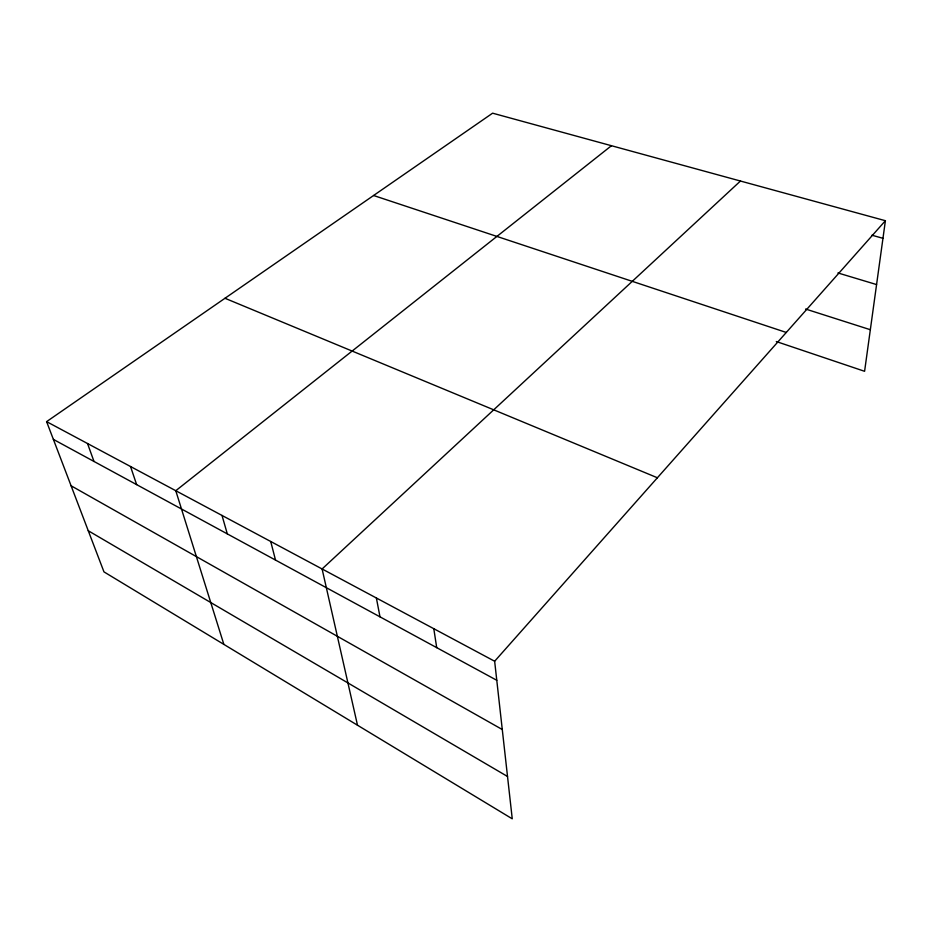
<?xml version="1.0" encoding="UTF-8"?>
<svg xmlns="http://www.w3.org/2000/svg" width="932" height="932" viewBox="0 0 932 932"><rect width="100%" height="100%" fill="white"/><g stroke="black" fill="none" stroke-linecap="round" stroke-linejoin="round"><path stroke-width="1.4" d="M885.4 220.709L494.647 661.242L512.25 818.82L103.965 571.875L46.6 421.637L492.609 113.18L885.4 220.709L864.593 371.297L776.298 341.543M740.451 181.029L322.099 568.963L357.504 725.224M611.45 145.718L175.775 490.721L223.855 644.385M871.921 235.214L882.965 238.312M837.926 272.948L876.569 284.563M805.609 309.04L870.337 329.718M373.592 195.499L786.282 332.456M224.973 298.275L657.398 477.767M46.6 421.637L494.647 661.242M53.38 439.391L496.779 680.29M71.088 485.782L502.278 729.511M88.26 530.739L507.521 776.484M87.526 443.527L93.992 461.457M130.527 466.524L136.643 484.628M222.014 515.443L227.303 533.885M270.723 541.492L275.511 560.074M376.377 597.995L379.988 616.844M433.799 628.704L436.712 647.658"/></g></svg>
